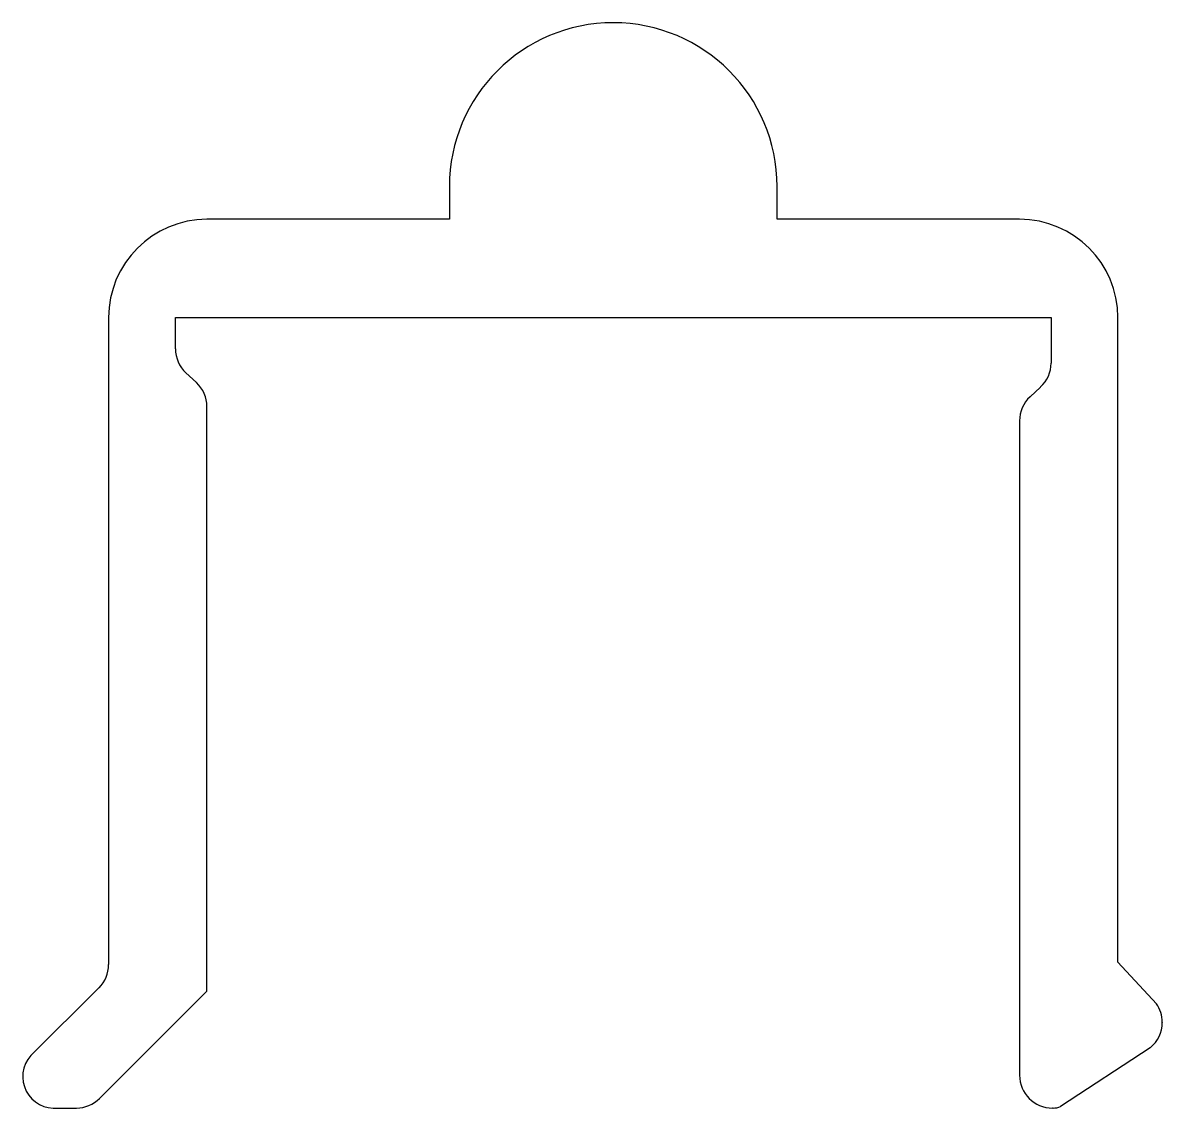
# Model space of a CAD drawing. Extents: x 662.7 to 680, y 732.2 to 748.7.
import ezdxf

# ---------------------------------------------------------------- set-up
doc = ezdxf.new("R2010")
doc.units = 0
doc.layers.get('0').update_dxf_attribs({"linetype": 'CONTINUOUS'})

msp = doc.modelspace()

# ---------------------------------------------------------------- linework, layer by layer
at = {"color": 0}
for p, q in [((669.168, 746.221), (669.168, 745.721)), ((674.168, 745.721), (674.168, 746.221)), ((669.168, 745.721), (665.468, 745.721)), ((677.868, 745.721), (674.168, 745.721)), ((663.968, 744.221), (663.968, 734.345)), ((664.988, 743.744), (664.988, 744.221)), ((664.988, 744.221), (678.348, 744.221)), ((678.348, 744.221), (678.348, 743.527)), ((679.368, 734.382), (679.368, 744.221)), ((665.309, 743.228), (665.147, 743.379)), ((678.189, 743.161), (678.027, 743.01)), ((665.468, 733.941), (665.468, 742.862)), ((677.868, 742.645), (677.868, 732.655)), ((679.368, 734.382), (679.956, 733.748)), ((663.821, 733.992), (662.779, 732.956)), ((663.831, 732.302), (665.468, 733.941)), ((680.044, 733.465), (680.044, 733.461)), ((679.862, 733.076), (678.493, 732.177)), ((663.194, 732.155), (663.477, 732.155)), ((678.378, 732.155), (678.368, 732.155))]:
    msp.add_line(p, q, dxfattribs=at)
for centre, radius, start, end in [((671.668, 746.221), 2.5, 0, 180), ((665.468, 744.221), 1.5, 90, 180), ((677.868, 744.221), 1.5, 0, 90), ((665.488, 743.744), 0.5, 180, 226.9958), ((677.848, 743.527), 0.5, 313.0042, 0), ((664.968, 742.862), 0.5, 0, 46.9958), ((678.368, 742.645), 0.5, 133.0042, 180), ((663.468, 734.345), 0.5, 315, 0), ((679.544, 733.465), 0.5, 0, 34.5085), ((679.544, 733.461), 0.5, 309.5331, 0), ((663.142, 732.636), 0.484, 138.6113, 276.1495), ((678.368, 732.655), 0.5, 180, 270), ((663.477, 732.655), 0.5, 270, 315), ((678.378, 732.455), 0.3, 270, 292.5162)]:
    msp.add_arc(centre, radius, start, end, dxfattribs=at)

doc.saveas('drawing.dxf')
